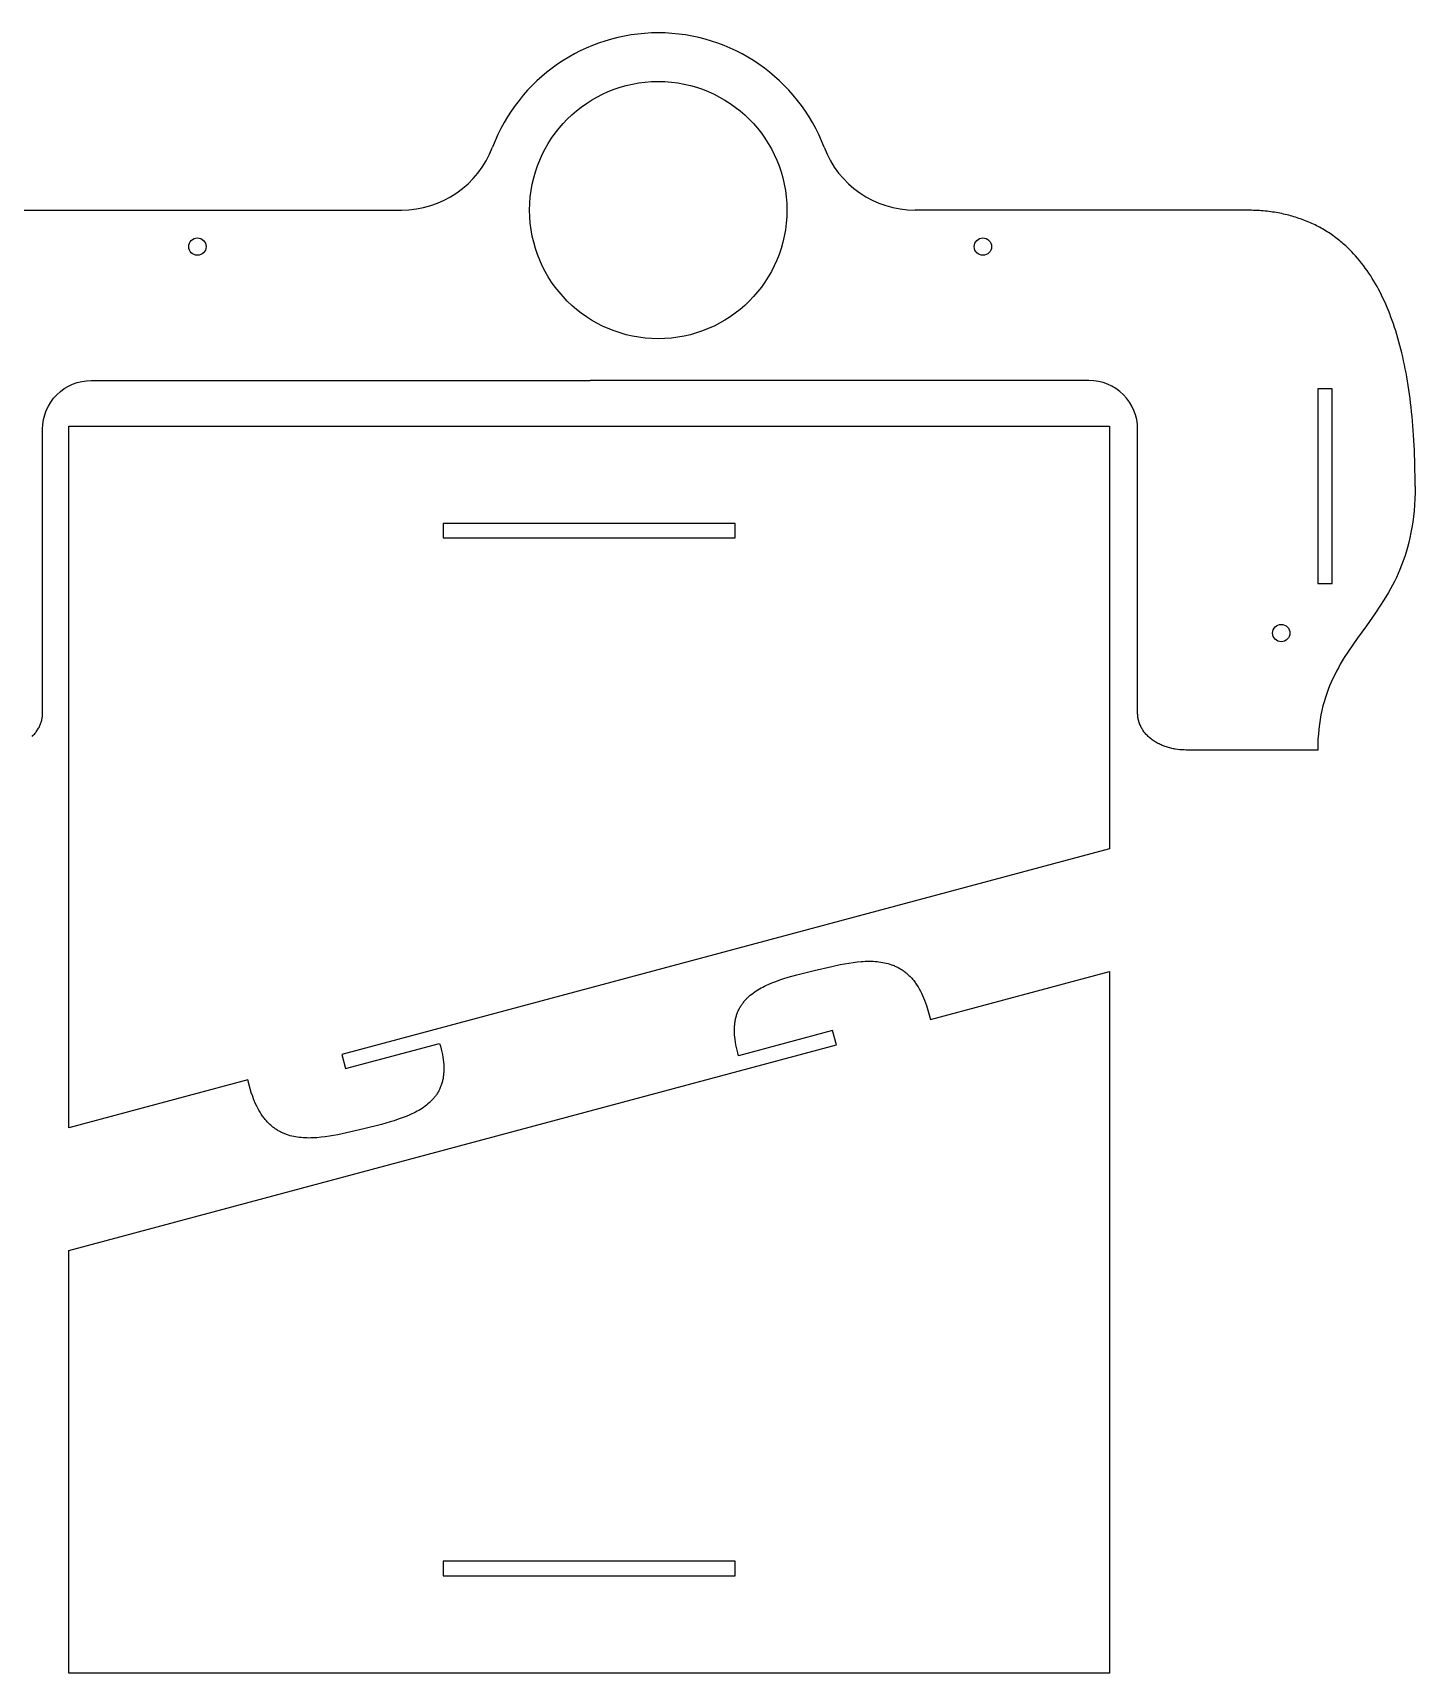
# Model space of a CAD drawing. Header units: millimetres. Extents: x 381 to 1121, y 909 to 1258.
# Drawn here: x 666.1 to 950.1, y 920.9 to 1258 of the extents above; entities that cross this region are included whole.
import ezdxf

# ---------------------------------------------------------------- set-up
doc = ezdxf.new("R2010")
doc.units = ezdxf.units.MM
doc.header["$MEASUREMENT"] = 0
doc.layers.add('Make2D$visible$lines', color=178, linetype='Continuous', true_color=0x000000)

msp = doc.modelspace()

# ---------------------------------------------------------------- linework, layer by layer
at = {"layer": 'Make2D$visible$lines'}
for p, q in [((645.93, 1221.53), (741.83, 1221.53)), ((915.27, 1221.53), (847.37, 1221.53))]:
    msp.add_line(p, q, dxfattribs=at)
for points in [[(665.95, 1113.41), (666.11, 1113.56), (666.26, 1113.72), (666.4, 1113.88), (666.54, 1114.04), (666.68, 1114.21), (666.8, 1114.37), (666.93, 1114.55), (667.04, 1114.72), (667.15, 1114.89), (667.26, 1115.07), (667.36, 1115.25), (667.45, 1115.43), (667.53, 1115.61), (667.61, 1115.8), (667.69, 1115.98), (667.76, 1116.17), (667.82, 1116.35), (667.87, 1116.54), (667.92, 1116.73), (667.96, 1116.92), (668, 1117.1), (668.03, 1117.29), (668.06, 1117.48), (668.08, 1117.67), (668.09, 1117.85), (668.1, 1118.04), (668.1, 1118.23), (668.1, 1176.53, -0.414214), (678.1, 1186.53), (780.6, 1186.53)], [(950.13, 1164.81), (950.12, 1163.49), (950.07, 1162.21), (950, 1160.96), (949.9, 1159.76), (949.78, 1158.59), (949.63, 1157.45), (949.46, 1156.35), (949.26, 1155.28), (949.05, 1154.23), (948.81, 1153.22), (948.55, 1152.24), (948.27, 1151.28), (947.98, 1150.35), (947.66, 1149.45), (947.33, 1148.57), (946.99, 1147.71), (946.63, 1146.87), (946.26, 1146.06), (945.87, 1145.26), (945.47, 1144.48), (945.06, 1143.72), (944.64, 1142.98), (943.78, 1141.53), (942.89, 1140.13), (941.97, 1138.77), (940.1, 1136.13), (938.24, 1133.54), (936.43, 1130.93), (935.57, 1129.59), (934.74, 1128.22), (934.34, 1127.51), (933.96, 1126.8), (933.59, 1126.07), (933.23, 1125.33), (932.88, 1124.58), (932.55, 1123.8), (932.24, 1123.01), (931.95, 1122.2), (931.67, 1121.37), (931.41, 1120.52), (931.18, 1119.65), (930.96, 1118.75), (930.77, 1117.83), (930.6, 1116.89), (930.45, 1115.91), (930.33, 1114.91), (930.23, 1113.88), (930.16, 1112.82), (930.12, 1111.73), (930.1, 1110.6), (903.1, 1110.6), (902.66, 1110.61), (902.21, 1110.63), (901.75, 1110.67), (901.29, 1110.72), (900.83, 1110.79), (900.6, 1110.83), (900.37, 1110.87), (900.14, 1110.92), (899.92, 1110.97), (899.69, 1111.03), (899.46, 1111.09), (899.23, 1111.16), (899.01, 1111.23), (898.78, 1111.3), (898.56, 1111.38), (898.34, 1111.47), (898.12, 1111.56), (897.91, 1111.65), (897.7, 1111.75), (897.49, 1111.85), (897.28, 1111.96), (897.07, 1112.07), (896.87, 1112.19), (896.68, 1112.31), (896.48, 1112.43), (896.29, 1112.56), (896.11, 1112.69), (895.93, 1112.83), (895.75, 1112.96), (895.58, 1113.11), (895.41, 1113.26), (895.25, 1113.41), (895.1, 1113.56), (894.95, 1113.72), (894.8, 1113.88), (894.66, 1114.04), (894.53, 1114.21), (894.4, 1114.37), (894.27, 1114.55), (894.16, 1114.72), (894.05, 1114.89), (893.94, 1115.07), (893.84, 1115.25), (893.75, 1115.43), (893.67, 1115.61), (893.59, 1115.8), (893.51, 1115.98), (893.45, 1116.17), (893.38, 1116.35), (893.33, 1116.54), (893.28, 1116.73), (893.24, 1116.92), (893.2, 1117.1), (893.17, 1117.29), (893.14, 1117.48), (893.13, 1117.67), (893.11, 1117.85), (893.1, 1118.04), (893.1, 1118.23), (893.1, 1176.53, 0.414214), (883.1, 1186.53), (780.6, 1186.53)]]:
    msp.add_lwpolyline(points, format="xyb", dxfattribs=at)
for points in [[(930.1, 1144.81), (933.1, 1144.81), (933.1, 1184.81), (930.1, 1184.81)], [(710.26, 1042.87), (673.49, 1033.01), (673.49, 1177.17), (887.3, 1177.17), (887.3, 1090.31), (729.57, 1048.04), (730.35, 1045.15), (749.67, 1050.32), (749.84, 1049.73), (749.99, 1049.15), (750.13, 1048.59), (750.24, 1048.04), (750.33, 1047.51), (750.41, 1046.99), (750.47, 1046.48), (750.51, 1045.99), (750.53, 1045.51), (750.54, 1045.28), (750.54, 1045.05), (750.54, 1044.82), (750.53, 1044.6), (750.52, 1044.37), (750.5, 1044.16), (750.48, 1043.94), (750.46, 1043.73), (750.43, 1043.52), (750.4, 1043.31), (750.37, 1043.11), (750.33, 1042.91), (750.28, 1042.71), (750.24, 1042.52), (750.19, 1042.33), (750.13, 1042.14), (750.07, 1041.95), (750.01, 1041.77), (749.95, 1041.59), (749.88, 1041.41), (749.81, 1041.24), (749.73, 1041.06), (749.65, 1040.89), (749.57, 1040.73), (749.49, 1040.56), (749.4, 1040.4), (749.31, 1040.24), (749.21, 1040.08), (749.11, 1039.93), (749.01, 1039.78), (748.9, 1039.63), (748.8, 1039.48), (748.69, 1039.33), (748.57, 1039.19), (748.46, 1039.05), (748.34, 1038.91), (748.21, 1038.78), (748.09, 1038.64), (747.96, 1038.51), (747.83, 1038.38), (747.7, 1038.25), (747.56, 1038.13), (747.28, 1037.88), (746.99, 1037.65), (746.69, 1037.42), (746.38, 1037.19), (746.06, 1036.98), (745.73, 1036.77), (745.39, 1036.57), (745.04, 1036.38), (744.69, 1036.19), (744.33, 1036), (743.96, 1035.83), (743.58, 1035.66), (742.81, 1035.33), (742.01, 1035.02), (741.19, 1034.73), (740.35, 1034.45), (739.5, 1034.19), (737.74, 1033.7), (734.13, 1032.79), (730.54, 1031.94), (728.77, 1031.57), (727.89, 1031.41), (727.03, 1031.26), (726.16, 1031.13), (725.31, 1031.03), (724.47, 1030.96), (724.05, 1030.93), (723.64, 1030.91), (723.23, 1030.9), (722.82, 1030.89), (722.42, 1030.9), (722.02, 1030.91), (721.62, 1030.93), (721.23, 1030.97), (720.84, 1031.01), (720.46, 1031.06), (720.08, 1031.12), (719.7, 1031.19), (719.33, 1031.28), (718.96, 1031.37), (718.6, 1031.48), (718.24, 1031.6), (718.07, 1031.66), (717.89, 1031.73), (717.72, 1031.8), (717.54, 1031.87), (717.37, 1031.95), (717.2, 1032.03), (717.03, 1032.12), (716.87, 1032.2), (716.7, 1032.29), (716.53, 1032.39), (716.37, 1032.48), (716.21, 1032.58), (716.05, 1032.69), (715.89, 1032.8), (715.73, 1032.91), (715.57, 1033.02), (715.42, 1033.14), (715.27, 1033.27), (715.11, 1033.39), (714.96, 1033.52), (714.82, 1033.66), (714.67, 1033.8), (714.52, 1033.94), (714.38, 1034.08), (714.24, 1034.24), (714.1, 1034.39), (713.96, 1034.55), (713.82, 1034.71), (713.69, 1034.88), (713.55, 1035.05), (713.42, 1035.23), (713.29, 1035.41), (713.16, 1035.59), (713.04, 1035.78), (712.79, 1036.17), (712.55, 1036.58), (712.31, 1037.01), (712.09, 1037.45), (711.87, 1037.92), (711.66, 1038.41), (711.46, 1038.91), (711.27, 1039.44), (711.08, 1039.98), (711.03, 1039.97)], [(780.39, 1154.17), (810.39, 1154.17), (810.39, 1157.17), (780.39, 1157.17), (750.39, 1157.17), (750.39, 1154.17)], [(850.53, 1055.23), (887.3, 1065.08), (887.3, 920.93), (673.49, 920.93), (673.49, 1007.79), (831.21, 1050.05), (830.43, 1052.95), (811.11, 1047.78), (810.94, 1048.37), (810.79, 1048.95), (810.66, 1049.51), (810.55, 1050.06), (810.45, 1050.59), (810.37, 1051.11), (810.32, 1051.61), (810.27, 1052.11), (810.25, 1052.58), (810.25, 1052.82), (810.24, 1053.05), (810.25, 1053.28), (810.25, 1053.5), (810.27, 1053.72), (810.28, 1053.94), (810.3, 1054.16), (810.32, 1054.37), (810.35, 1054.58), (810.38, 1054.79), (810.42, 1054.99), (810.46, 1055.19), (810.5, 1055.39), (810.55, 1055.58), (810.6, 1055.77), (810.65, 1055.96), (810.71, 1056.15), (810.77, 1056.33), (810.84, 1056.51), (810.9, 1056.69), (810.98, 1056.86), (811.05, 1057.04), (811.13, 1057.21), (811.21, 1057.37), (811.3, 1057.54), (811.39, 1057.7), (811.48, 1057.86), (811.57, 1058.02), (811.67, 1058.17), (811.77, 1058.32), (811.88, 1058.47), (811.99, 1058.62), (812.1, 1058.76), (812.21, 1058.91), (812.33, 1059.05), (812.45, 1059.19), (812.57, 1059.32), (812.7, 1059.46), (812.82, 1059.59), (812.96, 1059.72), (813.09, 1059.85), (813.23, 1059.97), (813.51, 1060.22), (813.8, 1060.45), (814.1, 1060.68), (814.41, 1060.9), (814.73, 1061.12), (815.06, 1061.33), (815.39, 1061.53), (815.74, 1061.72), (816.09, 1061.91), (816.45, 1062.09), (816.82, 1062.27), (817.2, 1062.44), (817.97, 1062.77), (818.77, 1063.08), (819.59, 1063.37), (820.43, 1063.64), (821.29, 1063.91), (823.04, 1064.4), (826.66, 1065.31), (830.24, 1066.16), (832.01, 1066.53), (832.89, 1066.69), (833.76, 1066.84), (834.62, 1066.96), (835.47, 1067.07), (836.31, 1067.14), (836.73, 1067.17), (837.14, 1067.19), (837.55, 1067.2), (837.96, 1067.2), (838.36, 1067.2), (838.76, 1067.19), (839.16, 1067.16), (839.55, 1067.13), (839.94, 1067.09), (840.33, 1067.04), (840.71, 1066.98), (841.08, 1066.9), (841.45, 1066.82), (841.82, 1066.73), (842.18, 1066.62), (842.54, 1066.5), (842.72, 1066.43), (842.89, 1066.37), (843.07, 1066.3), (843.24, 1066.22), (843.41, 1066.15), (843.58, 1066.07), (843.75, 1065.98), (843.92, 1065.9), (844.09, 1065.81), (844.25, 1065.71), (844.41, 1065.61), (844.58, 1065.51), (844.74, 1065.41), (844.9, 1065.3), (845.05, 1065.19), (845.21, 1065.07), (845.36, 1064.96), (845.52, 1064.83), (845.67, 1064.71), (845.82, 1064.58), (845.97, 1064.44), (846.11, 1064.3), (846.26, 1064.16), (846.4, 1064.01), (846.55, 1063.86), (846.69, 1063.71), (846.83, 1063.55), (846.96, 1063.39), (847.1, 1063.22), (847.23, 1063.05), (847.36, 1062.87), (847.49, 1062.69), (847.62, 1062.51), (847.75, 1062.32), (848, 1061.93), (848.24, 1061.52), (848.47, 1061.09), (848.7, 1060.64), (848.91, 1060.18), (849.12, 1059.69), (849.33, 1059.19), (849.52, 1058.66), (849.7, 1058.12), (849.75, 1058.13)], [(780.39, 943.93), (750.39, 943.93), (750.39, 940.93), (780.39, 940.93), (810.39, 940.93), (810.39, 943.93)]]:
    msp.add_lwpolyline(points, close=True, dxfattribs=at)
for centre, radius in [((794.6, 1221.53), 26.43), ((699.9, 1214.03), 1.78), ((861.3, 1214.03), 1.78), ((922.6, 1134.63), 1.78)]:
    msp.add_circle(centre, radius, dxfattribs=at)
for centre, radius, start, end in [((794.6, 1221.53), 36.43, 20.7575, 159.2425), ((741.83, 1241.53), 20, 270.0002, 339.2425), ((847.37, 1241.53), 20, 200.7575, 269.9998)]:
    msp.add_arc(centre, radius, start, end, dxfattribs=at)
msp.add_open_spline([(950.13, 1164.81), (950.12, 1221.53), (915.27, 1221.53)], degree=2, dxfattribs=at)

doc.saveas('drawing.dxf')
